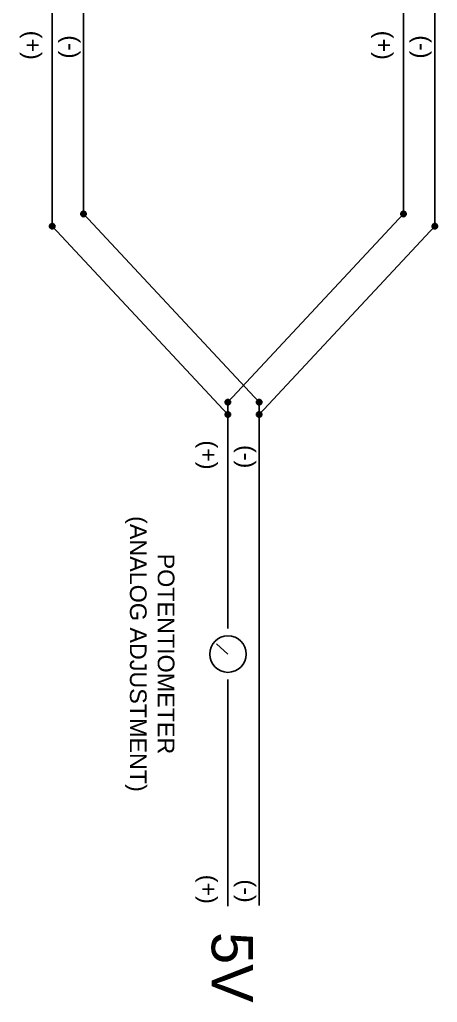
# Model space of a CAD drawing. Header units: inches. Extents: x 1044.9 to 1054.2, y 217.3 to 240.9.
# Drawn here: x 1046.91 to 1051.88, y 217.32 to 229.01 of the extents above; entities that cross this region are included whole.
import ezdxf

# ---------------------------------------------------------------- set-up
doc = ezdxf.new("R2010")
doc.units = ezdxf.units.IN
doc.header["$MEASUREMENT"] = 0
doc.layers.add('CALLOUTS', color=7, linetype='Continuous', true_color=0x000000)
doc.layers.add('Layer 1', color=7, linetype='Continuous', true_color=0x000000)
doc.styles.add('Default', font='arial.ttf')

msp = doc.modelspace()

# ---------------------------------------------------------------- hatches: boundary and pattern name
at = {"layer": 'Layer 1', "true_color": 0x000000, "extrusion": (0, 0, -1)}
for points in [[(-1047.668, 226.727), (-1047.668, 226.727), (-1047.669, 226.727), (-1047.669, 226.727), (-1047.669, 226.727), (-1047.67, 226.727), (-1047.67, 226.727), (-1047.67, 226.727), (-1047.671, 226.727), (-1047.671, 226.727), (-1047.672, 226.727), (-1047.672, 226.727), (-1047.673, 226.727), (-1047.674, 226.727), (-1047.674, 226.726), (-1047.675, 226.726), (-1047.676, 226.726), (-1047.676, 226.726), (-1047.677, 226.726), (-1047.678, 226.725), (-1047.678, 226.725), (-1047.679, 226.725), (-1047.679, 226.725), (-1047.68, 226.724), (-1047.681, 226.724), (-1047.681, 226.724), (-1047.682, 226.723), (-1047.683, 226.723), (-1047.683, 226.723), (-1047.684, 226.722), (-1047.684, 226.722), (-1047.685, 226.721), (-1047.686, 226.721), (-1047.686, 226.72), (-1047.687, 226.72), (-1047.687, 226.719), (-1047.688, 226.719), (-1047.688, 226.718), (-1047.689, 226.718), (-1047.689, 226.717), (-1047.69, 226.717), (-1047.69, 226.716), (-1047.691, 226.716), (-1047.691, 226.715), (-1047.692, 226.714), (-1047.692, 226.714), (-1047.693, 226.713), (-1047.693, 226.713), (-1047.693, 226.712), (-1047.694, 226.711), (-1047.694, 226.711), (-1047.694, 226.71), (-1047.695, 226.709), (-1047.695, 226.709), (-1047.695, 226.708), (-1047.696, 226.707), (-1047.696, 226.707), (-1047.696, 226.706), (-1047.696, 226.705), (-1047.696, 226.705), (-1047.697, 226.704), (-1047.697, 226.703), (-1047.697, 226.703), (-1047.697, 226.702), (-1047.697, 226.701), (-1047.697, 226.701), (-1047.697, 226.701), (-1047.697, 226.7), (-1047.697, 226.7), (-1047.697, 226.7), (-1047.697, 226.699), (-1047.697, 226.699), (-1047.697, 226.699), (-1047.697, 226.698), (-1047.697, 226.698), (-1047.697, 226.698), (-1047.697, 226.697), (-1047.697, 226.697), (-1047.697, 226.697), (-1047.697, 226.696), (-1047.697, 226.696), (-1047.697, 226.696), (-1047.697, 226.695), (-1047.697, 226.695), (-1047.697, 226.695), (-1047.697, 226.694), (-1047.697, 226.693), (-1047.697, 226.693), (-1047.697, 226.692), (-1047.696, 226.691), (-1047.696, 226.691), (-1047.696, 226.69), (-1047.696, 226.689), (-1047.696, 226.689), (-1047.695, 226.688), (-1047.695, 226.687), (-1047.695, 226.687), (-1047.694, 226.686), (-1047.694, 226.685), (-1047.694, 226.685), (-1047.693, 226.684), (-1047.693, 226.684), (-1047.693, 226.683), (-1047.692, 226.682), (-1047.692, 226.682), (-1047.691, 226.681), (-1047.691, 226.681), (-1047.69, 226.68), (-1047.69, 226.679), (-1047.689, 226.679), (-1047.689, 226.678), (-1047.688, 226.678), (-1047.688, 226.677), (-1047.687, 226.677), (-1047.687, 226.676), (-1047.686, 226.676), (-1047.686, 226.675), (-1047.685, 226.675), (-1047.684, 226.674), (-1047.684, 226.674), (-1047.683, 226.674), (-1047.683, 226.673), (-1047.682, 226.673), (-1047.681, 226.673), (-1047.681, 226.672), (-1047.68, 226.672), (-1047.679, 226.672), (-1047.679, 226.671), (-1047.678, 226.671), (-1047.678, 226.671), (-1047.677, 226.67), (-1047.676, 226.67), (-1047.676, 226.67), (-1047.675, 226.67), (-1047.674, 226.67), (-1047.674, 226.67), (-1047.673, 226.669), (-1047.672, 226.669), (-1047.672, 226.669), (-1047.671, 226.669), (-1047.671, 226.669), (-1047.67, 226.669), (-1047.67, 226.669), (-1047.67, 226.669), (-1047.669, 226.669), (-1047.669, 226.669), (-1047.669, 226.669), (-1047.668, 226.669), (-1047.668, 226.669), (-1047.668, 226.669), (-1047.667, 226.669), (-1047.667, 226.669), (-1047.667, 226.669), (-1047.666, 226.669), (-1047.666, 226.669), (-1047.666, 226.669), (-1047.665, 226.669), (-1047.665, 226.669), (-1047.665, 226.669), (-1047.664, 226.669), (-1047.663, 226.669), (-1047.663, 226.67), (-1047.662, 226.67), (-1047.661, 226.67), (-1047.661, 226.67), (-1047.66, 226.67), (-1047.659, 226.67), (-1047.659, 226.671), (-1047.658, 226.671), (-1047.657, 226.671), (-1047.657, 226.672), (-1047.656, 226.672), (-1047.656, 226.672), (-1047.655, 226.673), (-1047.654, 226.673), (-1047.654, 226.673), (-1047.653, 226.674), (-1047.652, 226.674), (-1047.652, 226.674), (-1047.651, 226.675), (-1047.651, 226.675), (-1047.65, 226.676), (-1047.65, 226.676), (-1047.649, 226.677), (-1047.648, 226.677), (-1047.648, 226.678), (-1047.647, 226.678), (-1047.647, 226.679), (-1047.646, 226.679), (-1047.646, 226.68), (-1047.645, 226.681), (-1047.645, 226.681), (-1047.645, 226.682), (-1047.644, 226.682), (-1047.644, 226.683), (-1047.643, 226.684), (-1047.643, 226.684), (-1047.643, 226.685), (-1047.642, 226.685), (-1047.642, 226.686), (-1047.642, 226.687), (-1047.641, 226.687), (-1047.641, 226.688), (-1047.641, 226.689), (-1047.641, 226.689), (-1047.64, 226.69), (-1047.64, 226.691), (-1047.64, 226.691), (-1047.64, 226.692), (-1047.64, 226.693), (-1047.64, 226.693), (-1047.639, 226.694), (-1047.639, 226.695), (-1047.639, 226.695), (-1047.639, 226.695), (-1047.639, 226.696), (-1047.639, 226.696), (-1047.639, 226.696), (-1047.639, 226.697), (-1047.639, 226.697), (-1047.639, 226.697), (-1047.639, 226.698), (-1047.639, 226.698), (-1047.639, 226.698), (-1047.639, 226.699), (-1047.639, 226.699), (-1047.639, 226.699), (-1047.639, 226.7), (-1047.639, 226.7), (-1047.639, 226.7), (-1047.639, 226.701), (-1047.639, 226.701), (-1047.639, 226.701), (-1047.639, 226.702), (-1047.64, 226.703), (-1047.64, 226.703), (-1047.64, 226.704), (-1047.64, 226.705), (-1047.64, 226.705), (-1047.64, 226.706), (-1047.641, 226.707), (-1047.641, 226.707), (-1047.641, 226.708), (-1047.641, 226.709), (-1047.642, 226.709), (-1047.642, 226.71), (-1047.642, 226.711), (-1047.643, 226.711), (-1047.643, 226.712), (-1047.643, 226.713), (-1047.644, 226.713), (-1047.644, 226.714), (-1047.645, 226.714), (-1047.645, 226.715), (-1047.645, 226.716), (-1047.646, 226.716), (-1047.646, 226.717), (-1047.647, 226.717), (-1047.647, 226.718), (-1047.648, 226.718), (-1047.648, 226.719), (-1047.649, 226.719), (-1047.65, 226.72), (-1047.65, 226.72), (-1047.651, 226.721), (-1047.651, 226.721), (-1047.652, 226.722), (-1047.652, 226.722), (-1047.653, 226.723), (-1047.654, 226.723), (-1047.654, 226.723), (-1047.655, 226.724), (-1047.656, 226.724), (-1047.656, 226.724), (-1047.657, 226.725), (-1047.657, 226.725), (-1047.658, 226.725), (-1047.659, 226.725), (-1047.659, 226.726), (-1047.66, 226.726), (-1047.661, 226.726), (-1047.661, 226.726), (-1047.662, 226.726), (-1047.663, 226.727), (-1047.663, 226.727), (-1047.664, 226.727), (-1047.665, 226.727), (-1047.665, 226.727), (-1047.665, 226.727), (-1047.666, 226.727), (-1047.666, 226.727), (-1047.666, 226.727), (-1047.667, 226.727), (-1047.667, 226.727), (-1047.667, 226.727), (-1047.668, 226.727)], [(-1051.477, 226.727), (-1051.477, 226.727), (-1051.478, 226.727), (-1051.478, 226.727), (-1051.478, 226.727), (-1051.479, 226.727), (-1051.479, 226.727), (-1051.479, 226.727), (-1051.48, 226.727), (-1051.48, 226.727), (-1051.48, 226.727), (-1051.481, 226.727), (-1051.482, 226.727), (-1051.482, 226.727), (-1051.483, 226.726), (-1051.484, 226.726), (-1051.484, 226.726), (-1051.485, 226.726), (-1051.486, 226.726), (-1051.486, 226.725), (-1051.487, 226.725), (-1051.488, 226.725), (-1051.488, 226.725), (-1051.489, 226.724), (-1051.49, 226.724), (-1051.49, 226.724), (-1051.491, 226.723), (-1051.492, 226.723), (-1051.492, 226.723), (-1051.493, 226.722), (-1051.493, 226.722), (-1051.494, 226.721), (-1051.495, 226.721), (-1051.495, 226.72), (-1051.496, 226.72), (-1051.496, 226.719), (-1051.497, 226.719), (-1051.497, 226.718), (-1051.498, 226.718), (-1051.498, 226.717), (-1051.499, 226.717), (-1051.499, 226.716), (-1051.5, 226.716), (-1051.5, 226.715), (-1051.501, 226.714), (-1051.501, 226.714), (-1051.501, 226.713), (-1051.502, 226.713), (-1051.502, 226.712), (-1051.503, 226.711), (-1051.503, 226.711), (-1051.503, 226.71), (-1051.504, 226.709), (-1051.504, 226.709), (-1051.504, 226.708), (-1051.504, 226.707), (-1051.505, 226.707), (-1051.505, 226.706), (-1051.505, 226.705), (-1051.505, 226.705), (-1051.505, 226.704), (-1051.506, 226.703), (-1051.506, 226.703), (-1051.506, 226.702), (-1051.506, 226.701), (-1051.506, 226.701), (-1051.506, 226.701), (-1051.506, 226.7), (-1051.506, 226.7), (-1051.506, 226.7), (-1051.506, 226.699), (-1051.506, 226.699), (-1051.506, 226.699), (-1051.506, 226.698), (-1051.506, 226.698), (-1051.506, 226.698), (-1051.506, 226.697), (-1051.506, 226.697), (-1051.506, 226.697), (-1051.506, 226.696), (-1051.506, 226.696), (-1051.506, 226.696), (-1051.506, 226.695), (-1051.506, 226.695), (-1051.506, 226.695), (-1051.506, 226.694), (-1051.506, 226.693), (-1051.506, 226.693), (-1051.505, 226.692), (-1051.505, 226.691), (-1051.505, 226.691), (-1051.505, 226.69), (-1051.505, 226.689), (-1051.504, 226.689), (-1051.504, 226.688), (-1051.504, 226.687), (-1051.504, 226.687), (-1051.503, 226.686), (-1051.503, 226.685), (-1051.503, 226.685), (-1051.502, 226.684), (-1051.502, 226.684), (-1051.501, 226.683), (-1051.501, 226.682), (-1051.501, 226.682), (-1051.5, 226.681), (-1051.5, 226.681), (-1051.499, 226.68), (-1051.499, 226.679), (-1051.498, 226.679), (-1051.498, 226.678), (-1051.497, 226.678), (-1051.497, 226.677), (-1051.496, 226.677), (-1051.496, 226.676), (-1051.495, 226.676), (-1051.495, 226.675), (-1051.494, 226.675), (-1051.493, 226.674), (-1051.493, 226.674), (-1051.492, 226.674), (-1051.492, 226.673), (-1051.491, 226.673), (-1051.49, 226.673), (-1051.49, 226.672), (-1051.489, 226.672), (-1051.488, 226.672), (-1051.488, 226.671), (-1051.487, 226.671), (-1051.486, 226.671), (-1051.486, 226.67), (-1051.485, 226.67), (-1051.484, 226.67), (-1051.484, 226.67), (-1051.483, 226.67), (-1051.482, 226.67), (-1051.482, 226.669), (-1051.481, 226.669), (-1051.48, 226.669), (-1051.48, 226.669), (-1051.48, 226.669), (-1051.479, 226.669), (-1051.479, 226.669), (-1051.479, 226.669), (-1051.478, 226.669), (-1051.478, 226.669), (-1051.478, 226.669), (-1051.477, 226.669), (-1051.477, 226.669), (-1051.477, 226.669), (-1051.476, 226.669), (-1051.476, 226.669), (-1051.476, 226.669), (-1051.475, 226.669), (-1051.475, 226.669), (-1051.475, 226.669), (-1051.474, 226.669), (-1051.474, 226.669), (-1051.474, 226.669), (-1051.473, 226.669), (-1051.472, 226.669), (-1051.472, 226.67), (-1051.471, 226.67), (-1051.47, 226.67), (-1051.47, 226.67), (-1051.469, 226.67), (-1051.468, 226.67), (-1051.468, 226.671), (-1051.467, 226.671), (-1051.466, 226.671), (-1051.466, 226.672), (-1051.465, 226.672), (-1051.464, 226.672), (-1051.464, 226.673), (-1051.463, 226.673), (-1051.463, 226.673), (-1051.462, 226.674), (-1051.461, 226.674), (-1051.461, 226.674), (-1051.46, 226.675), (-1051.46, 226.675), (-1051.459, 226.676), (-1051.458, 226.676), (-1051.458, 226.677), (-1051.457, 226.677), (-1051.457, 226.678), (-1051.456, 226.678), (-1051.456, 226.679), (-1051.455, 226.679), (-1051.455, 226.68), (-1051.454, 226.681), (-1051.454, 226.681), (-1051.453, 226.682), (-1051.453, 226.682), (-1051.453, 226.683), (-1051.452, 226.684), (-1051.452, 226.684), (-1051.451, 226.685), (-1051.451, 226.685), (-1051.451, 226.686), (-1051.45, 226.687), (-1051.45, 226.687), (-1051.45, 226.688), (-1051.45, 226.689), (-1051.449, 226.689), (-1051.449, 226.69), (-1051.449, 226.691), (-1051.449, 226.691), (-1051.449, 226.692), (-1051.449, 226.693), (-1051.448, 226.693), (-1051.448, 226.694), (-1051.448, 226.695), (-1051.448, 226.695), (-1051.448, 226.695), (-1051.448, 226.696), (-1051.448, 226.696), (-1051.448, 226.696), (-1051.448, 226.697), (-1051.448, 226.697), (-1051.448, 226.697), (-1051.448, 226.698), (-1051.448, 226.698), (-1051.448, 226.698), (-1051.448, 226.699), (-1051.448, 226.699), (-1051.448, 226.699), (-1051.448, 226.7), (-1051.448, 226.7), (-1051.448, 226.7), (-1051.448, 226.701), (-1051.448, 226.701), (-1051.448, 226.701), (-1051.448, 226.702), (-1051.448, 226.703), (-1051.449, 226.703), (-1051.449, 226.704), (-1051.449, 226.705), (-1051.449, 226.705), (-1051.449, 226.706), (-1051.449, 226.707), (-1051.45, 226.707), (-1051.45, 226.708), (-1051.45, 226.709), (-1051.45, 226.709), (-1051.451, 226.71), (-1051.451, 226.711), (-1051.451, 226.711), (-1051.452, 226.712), (-1051.452, 226.713), (-1051.453, 226.713), (-1051.453, 226.714), (-1051.453, 226.714), (-1051.454, 226.715), (-1051.454, 226.716), (-1051.455, 226.716), (-1051.455, 226.717), (-1051.456, 226.717), (-1051.456, 226.718), (-1051.457, 226.718), (-1051.457, 226.719), (-1051.458, 226.719), (-1051.458, 226.72), (-1051.459, 226.72), (-1051.46, 226.721), (-1051.46, 226.721), (-1051.461, 226.722), (-1051.461, 226.722), (-1051.462, 226.723), (-1051.463, 226.723), (-1051.463, 226.723), (-1051.464, 226.724), (-1051.464, 226.724), (-1051.465, 226.724), (-1051.466, 226.725), (-1051.466, 226.725), (-1051.467, 226.725), (-1051.468, 226.725), (-1051.468, 226.726), (-1051.469, 226.726), (-1051.47, 226.726), (-1051.47, 226.726), (-1051.471, 226.726), (-1051.472, 226.727), (-1051.472, 226.727), (-1051.473, 226.727), (-1051.474, 226.727), (-1051.474, 226.727), (-1051.474, 226.727), (-1051.475, 226.727), (-1051.475, 226.727), (-1051.475, 226.727), (-1051.476, 226.727), (-1051.476, 226.727), (-1051.476, 226.727), (-1051.477, 226.727)], [(-1047.296, 226.58), (-1047.296, 226.58), (-1047.297, 226.58), (-1047.297, 226.58), (-1047.297, 226.58), (-1047.298, 226.58), (-1047.298, 226.58), (-1047.298, 226.58), (-1047.299, 226.58), (-1047.299, 226.58), (-1047.299, 226.58), (-1047.3, 226.58), (-1047.301, 226.58), (-1047.301, 226.58), (-1047.302, 226.58), (-1047.303, 226.58), (-1047.303, 226.579), (-1047.304, 226.579), (-1047.305, 226.579), (-1047.305, 226.579), (-1047.306, 226.579), (-1047.307, 226.578), (-1047.307, 226.578), (-1047.308, 226.578), (-1047.309, 226.577), (-1047.309, 226.577), (-1047.31, 226.577), (-1047.31, 226.576), (-1047.311, 226.576), (-1047.312, 226.575), (-1047.312, 226.575), (-1047.313, 226.575), (-1047.313, 226.574), (-1047.314, 226.574), (-1047.315, 226.573), (-1047.315, 226.573), (-1047.316, 226.572), (-1047.316, 226.572), (-1047.317, 226.571), (-1047.317, 226.571), (-1047.318, 226.57), (-1047.318, 226.569), (-1047.319, 226.569), (-1047.319, 226.568), (-1047.32, 226.568), (-1047.32, 226.567), (-1047.32, 226.566), (-1047.321, 226.566), (-1047.321, 226.565), (-1047.322, 226.565), (-1047.322, 226.564), (-1047.322, 226.563), (-1047.323, 226.563), (-1047.323, 226.562), (-1047.323, 226.561), (-1047.323, 226.561), (-1047.324, 226.56), (-1047.324, 226.559), (-1047.324, 226.559), (-1047.324, 226.558), (-1047.324, 226.557), (-1047.324, 226.557), (-1047.325, 226.556), (-1047.325, 226.555), (-1047.325, 226.555), (-1047.325, 226.554), (-1047.325, 226.554), (-1047.325, 226.554), (-1047.325, 226.553), (-1047.325, 226.553), (-1047.325, 226.553), (-1047.325, 226.552), (-1047.325, 226.552), (-1047.325, 226.552), (-1047.325, 226.551), (-1047.325, 226.551), (-1047.325, 226.551), (-1047.325, 226.55), (-1047.325, 226.55), (-1047.325, 226.55), (-1047.325, 226.549), (-1047.325, 226.549), (-1047.325, 226.549), (-1047.325, 226.548), (-1047.325, 226.548), (-1047.325, 226.547), (-1047.325, 226.547), (-1047.324, 226.546), (-1047.324, 226.545), (-1047.324, 226.545), (-1047.324, 226.544), (-1047.324, 226.543), (-1047.324, 226.543), (-1047.323, 226.542), (-1047.323, 226.541), (-1047.323, 226.541), (-1047.323, 226.54), (-1047.322, 226.539), (-1047.322, 226.539), (-1047.322, 226.538), (-1047.321, 226.538), (-1047.321, 226.537), (-1047.32, 226.536), (-1047.32, 226.536), (-1047.32, 226.535), (-1047.319, 226.535), (-1047.319, 226.534), (-1047.318, 226.533), (-1047.318, 226.533), (-1047.317, 226.532), (-1047.317, 226.532), (-1047.316, 226.531), (-1047.316, 226.531), (-1047.315, 226.53), (-1047.315, 226.53), (-1047.314, 226.529), (-1047.313, 226.529), (-1047.313, 226.528), (-1047.312, 226.528), (-1047.312, 226.527), (-1047.311, 226.527), (-1047.31, 226.527), (-1047.31, 226.526), (-1047.309, 226.526), (-1047.309, 226.525), (-1047.308, 226.525), (-1047.307, 226.525), (-1047.307, 226.525), (-1047.306, 226.524), (-1047.305, 226.524), (-1047.305, 226.524), (-1047.304, 226.524), (-1047.303, 226.523), (-1047.303, 226.523), (-1047.302, 226.523), (-1047.301, 226.523), (-1047.301, 226.523), (-1047.3, 226.523), (-1047.299, 226.523), (-1047.299, 226.523), (-1047.299, 226.523), (-1047.298, 226.523), (-1047.298, 226.523), (-1047.298, 226.523), (-1047.297, 226.523), (-1047.297, 226.523), (-1047.297, 226.523), (-1047.296, 226.523), (-1047.296, 226.523), (-1047.296, 226.523), (-1047.295, 226.523), (-1047.295, 226.523), (-1047.295, 226.523), (-1047.294, 226.523), (-1047.294, 226.523), (-1047.294, 226.523), (-1047.293, 226.523), (-1047.293, 226.523), (-1047.293, 226.523), (-1047.292, 226.523), (-1047.291, 226.523), (-1047.291, 226.523), (-1047.29, 226.523), (-1047.289, 226.523), (-1047.289, 226.523), (-1047.288, 226.524), (-1047.287, 226.524), (-1047.287, 226.524), (-1047.286, 226.524), (-1047.285, 226.525), (-1047.285, 226.525), (-1047.284, 226.525), (-1047.283, 226.525), (-1047.283, 226.526), (-1047.282, 226.526), (-1047.282, 226.527), (-1047.281, 226.527), (-1047.28, 226.527), (-1047.28, 226.528), (-1047.279, 226.528), (-1047.279, 226.529), (-1047.278, 226.529), (-1047.277, 226.53), (-1047.277, 226.53), (-1047.276, 226.531), (-1047.276, 226.531), (-1047.275, 226.532), (-1047.275, 226.532), (-1047.274, 226.533), (-1047.274, 226.533), (-1047.273, 226.534), (-1047.273, 226.535), (-1047.272, 226.535), (-1047.272, 226.536), (-1047.272, 226.536), (-1047.271, 226.537), (-1047.271, 226.538), (-1047.27, 226.538), (-1047.27, 226.539), (-1047.27, 226.539), (-1047.269, 226.54), (-1047.269, 226.541), (-1047.269, 226.541), (-1047.269, 226.542), (-1047.268, 226.543), (-1047.268, 226.543), (-1047.268, 226.544), (-1047.268, 226.545), (-1047.268, 226.545), (-1047.267, 226.546), (-1047.267, 226.547), (-1047.267, 226.547), (-1047.267, 226.548), (-1047.267, 226.548), (-1047.267, 226.549), (-1047.267, 226.549), (-1047.267, 226.549), (-1047.267, 226.55), (-1047.267, 226.55), (-1047.267, 226.55), (-1047.267, 226.551), (-1047.267, 226.551), (-1047.267, 226.551), (-1047.267, 226.552), (-1047.267, 226.552), (-1047.267, 226.552), (-1047.267, 226.553), (-1047.267, 226.553), (-1047.267, 226.553), (-1047.267, 226.554), (-1047.267, 226.554), (-1047.267, 226.554), (-1047.267, 226.555), (-1047.267, 226.555), (-1047.267, 226.556), (-1047.267, 226.557), (-1047.268, 226.557), (-1047.268, 226.558), (-1047.268, 226.559), (-1047.268, 226.559), (-1047.268, 226.56), (-1047.269, 226.561), (-1047.269, 226.561), (-1047.269, 226.562), (-1047.269, 226.563), (-1047.27, 226.563), (-1047.27, 226.564), (-1047.27, 226.565), (-1047.271, 226.565), (-1047.271, 226.566), (-1047.272, 226.566), (-1047.272, 226.567), (-1047.272, 226.568), (-1047.273, 226.568), (-1047.273, 226.569), (-1047.274, 226.569), (-1047.274, 226.57), (-1047.275, 226.571), (-1047.275, 226.571), (-1047.276, 226.572), (-1047.276, 226.572), (-1047.277, 226.573), (-1047.277, 226.573), (-1047.278, 226.574), (-1047.279, 226.574), (-1047.279, 226.575), (-1047.28, 226.575), (-1047.28, 226.575), (-1047.281, 226.576), (-1047.282, 226.576), (-1047.282, 226.577), (-1047.283, 226.577), (-1047.283, 226.577), (-1047.284, 226.578), (-1047.285, 226.578), (-1047.285, 226.578), (-1047.286, 226.579), (-1047.287, 226.579), (-1047.287, 226.579), (-1047.288, 226.579), (-1047.289, 226.579), (-1047.289, 226.58), (-1047.29, 226.58), (-1047.291, 226.58), (-1047.291, 226.58), (-1047.292, 226.58), (-1047.293, 226.58), (-1047.293, 226.58), (-1047.293, 226.58), (-1047.294, 226.58), (-1047.294, 226.58), (-1047.294, 226.58), (-1047.295, 226.58), (-1047.295, 226.58), (-1047.295, 226.58), (-1047.296, 226.58)], [(-1051.849, 226.58), (-1051.85, 226.58), (-1051.85, 226.58), (-1051.85, 226.58), (-1051.851, 226.58), (-1051.851, 226.58), (-1051.851, 226.58), (-1051.852, 226.58), (-1051.852, 226.58), (-1051.852, 226.58), (-1051.853, 226.58), (-1051.853, 226.58), (-1051.854, 226.58), (-1051.855, 226.58), (-1051.855, 226.58), (-1051.856, 226.58), (-1051.857, 226.579), (-1051.857, 226.579), (-1051.858, 226.579), (-1051.859, 226.579), (-1051.859, 226.579), (-1051.86, 226.578), (-1051.861, 226.578), (-1051.861, 226.578), (-1051.862, 226.577), (-1051.862, 226.577), (-1051.863, 226.577), (-1051.864, 226.576), (-1051.864, 226.576), (-1051.865, 226.575), (-1051.866, 226.575), (-1051.866, 226.575), (-1051.867, 226.574), (-1051.867, 226.574), (-1051.868, 226.573), (-1051.868, 226.573), (-1051.869, 226.572), (-1051.869, 226.572), (-1051.87, 226.571), (-1051.87, 226.571), (-1051.871, 226.57), (-1051.871, 226.569), (-1051.872, 226.569), (-1051.872, 226.568), (-1051.873, 226.568), (-1051.873, 226.567), (-1051.874, 226.566), (-1051.874, 226.566), (-1051.874, 226.565), (-1051.875, 226.565), (-1051.875, 226.564), (-1051.875, 226.563), (-1051.876, 226.563), (-1051.876, 226.562), (-1051.876, 226.561), (-1051.877, 226.561), (-1051.877, 226.56), (-1051.877, 226.559), (-1051.877, 226.559), (-1051.877, 226.558), (-1051.878, 226.557), (-1051.878, 226.557), (-1051.878, 226.556), (-1051.878, 226.555), (-1051.878, 226.555), (-1051.878, 226.554), (-1051.878, 226.554), (-1051.878, 226.554), (-1051.878, 226.553), (-1051.878, 226.553), (-1051.878, 226.553), (-1051.878, 226.552), (-1051.878, 226.552), (-1051.878, 226.552), (-1051.878, 226.551), (-1051.878, 226.551), (-1051.878, 226.551), (-1051.878, 226.55), (-1051.878, 226.55), (-1051.878, 226.55), (-1051.878, 226.549), (-1051.878, 226.549), (-1051.878, 226.549), (-1051.878, 226.548), (-1051.878, 226.548), (-1051.878, 226.547), (-1051.878, 226.547), (-1051.878, 226.546), (-1051.878, 226.545), (-1051.877, 226.545), (-1051.877, 226.544), (-1051.877, 226.543), (-1051.877, 226.543), (-1051.877, 226.542), (-1051.876, 226.541), (-1051.876, 226.541), (-1051.876, 226.54), (-1051.875, 226.539), (-1051.875, 226.539), (-1051.875, 226.538), (-1051.874, 226.538), (-1051.874, 226.537), (-1051.874, 226.536), (-1051.873, 226.536), (-1051.873, 226.535), (-1051.872, 226.535), (-1051.872, 226.534), (-1051.871, 226.533), (-1051.871, 226.533), (-1051.87, 226.532), (-1051.87, 226.532), (-1051.869, 226.531), (-1051.869, 226.531), (-1051.868, 226.53), (-1051.868, 226.53), (-1051.867, 226.529), (-1051.867, 226.529), (-1051.866, 226.528), (-1051.866, 226.528), (-1051.865, 226.527), (-1051.864, 226.527), (-1051.864, 226.527), (-1051.863, 226.526), (-1051.862, 226.526), (-1051.862, 226.525), (-1051.861, 226.525), (-1051.861, 226.525), (-1051.86, 226.525), (-1051.859, 226.524), (-1051.859, 226.524), (-1051.858, 226.524), (-1051.857, 226.524), (-1051.857, 226.523), (-1051.856, 226.523), (-1051.855, 226.523), (-1051.855, 226.523), (-1051.854, 226.523), (-1051.853, 226.523), (-1051.853, 226.523), (-1051.852, 226.523), (-1051.852, 226.523), (-1051.852, 226.523), (-1051.851, 226.523), (-1051.851, 226.523), (-1051.851, 226.523), (-1051.85, 226.523), (-1051.85, 226.523), (-1051.85, 226.523), (-1051.849, 226.523), (-1051.849, 226.523), (-1051.849, 226.523), (-1051.848, 226.523), (-1051.848, 226.523), (-1051.848, 226.523), (-1051.847, 226.523), (-1051.847, 226.523), (-1051.847, 226.523), (-1051.846, 226.523), (-1051.846, 226.523), (-1051.845, 226.523), (-1051.845, 226.523), (-1051.844, 226.523), (-1051.843, 226.523), (-1051.843, 226.523), (-1051.842, 226.523), (-1051.841, 226.524), (-1051.841, 226.524), (-1051.84, 226.524), (-1051.839, 226.524), (-1051.839, 226.525), (-1051.838, 226.525), (-1051.837, 226.525), (-1051.837, 226.525), (-1051.836, 226.526), (-1051.835, 226.526), (-1051.835, 226.527), (-1051.834, 226.527), (-1051.834, 226.527), (-1051.833, 226.528), (-1051.832, 226.528), (-1051.832, 226.529), (-1051.831, 226.529), (-1051.831, 226.53), (-1051.83, 226.53), (-1051.83, 226.531), (-1051.829, 226.531), (-1051.828, 226.532), (-1051.828, 226.532), (-1051.827, 226.533), (-1051.827, 226.533), (-1051.827, 226.534), (-1051.826, 226.535), (-1051.826, 226.535), (-1051.825, 226.536), (-1051.825, 226.536), (-1051.824, 226.537), (-1051.824, 226.538), (-1051.824, 226.538), (-1051.823, 226.539), (-1051.823, 226.539), (-1051.823, 226.54), (-1051.822, 226.541), (-1051.822, 226.541), (-1051.822, 226.542), (-1051.822, 226.543), (-1051.821, 226.543), (-1051.821, 226.544), (-1051.821, 226.545), (-1051.821, 226.545), (-1051.821, 226.546), (-1051.821, 226.547), (-1051.821, 226.547), (-1051.82, 226.548), (-1051.82, 226.548), (-1051.82, 226.549), (-1051.82, 226.549), (-1051.82, 226.549), (-1051.82, 226.55), (-1051.82, 226.55), (-1051.82, 226.55), (-1051.82, 226.551), (-1051.82, 226.551), (-1051.82, 226.551), (-1051.82, 226.552), (-1051.82, 226.552), (-1051.82, 226.552), (-1051.82, 226.553), (-1051.82, 226.553), (-1051.82, 226.553), (-1051.82, 226.554), (-1051.82, 226.554), (-1051.82, 226.554), (-1051.82, 226.555), (-1051.821, 226.555), (-1051.821, 226.556), (-1051.821, 226.557), (-1051.821, 226.557), (-1051.821, 226.558), (-1051.821, 226.559), (-1051.821, 226.559), (-1051.822, 226.56), (-1051.822, 226.561), (-1051.822, 226.561), (-1051.822, 226.562), (-1051.823, 226.563), (-1051.823, 226.563), (-1051.823, 226.564), (-1051.824, 226.565), (-1051.824, 226.565), (-1051.824, 226.566), (-1051.825, 226.566), (-1051.825, 226.567), (-1051.826, 226.568), (-1051.826, 226.568), (-1051.827, 226.569), (-1051.827, 226.569), (-1051.827, 226.57), (-1051.828, 226.571), (-1051.828, 226.571), (-1051.829, 226.572), (-1051.83, 226.572), (-1051.83, 226.573), (-1051.831, 226.573), (-1051.831, 226.574), (-1051.832, 226.574), (-1051.832, 226.575), (-1051.833, 226.575), (-1051.834, 226.575), (-1051.834, 226.576), (-1051.835, 226.576), (-1051.835, 226.577), (-1051.836, 226.577), (-1051.837, 226.577), (-1051.837, 226.578), (-1051.838, 226.578), (-1051.839, 226.578), (-1051.839, 226.579), (-1051.84, 226.579), (-1051.841, 226.579), (-1051.841, 226.579), (-1051.842, 226.579), (-1051.843, 226.58), (-1051.843, 226.58), (-1051.844, 226.58), (-1051.845, 226.58), (-1051.845, 226.58), (-1051.846, 226.58), (-1051.846, 226.58), (-1051.847, 226.58), (-1051.847, 226.58), (-1051.847, 226.58), (-1051.848, 226.58), (-1051.848, 226.58), (-1051.848, 226.58), (-1051.849, 226.58), (-1051.849, 226.58)], [(-1049.387, 224.487), (-1049.387, 224.487), (-1049.387, 224.487), (-1049.388, 224.487), (-1049.388, 224.487), (-1049.388, 224.487), (-1049.389, 224.487), (-1049.389, 224.487), (-1049.389, 224.487), (-1049.39, 224.487), (-1049.39, 224.487), (-1049.391, 224.487), (-1049.391, 224.487), (-1049.392, 224.487), (-1049.393, 224.487), (-1049.393, 224.486), (-1049.394, 224.486), (-1049.395, 224.486), (-1049.395, 224.486), (-1049.396, 224.486), (-1049.397, 224.485), (-1049.397, 224.485), (-1049.398, 224.485), (-1049.398, 224.484), (-1049.399, 224.484), (-1049.4, 224.484), (-1049.4, 224.483), (-1049.401, 224.483), (-1049.402, 224.483), (-1049.402, 224.482), (-1049.403, 224.482), (-1049.403, 224.481), (-1049.404, 224.481), (-1049.405, 224.48), (-1049.405, 224.48), (-1049.406, 224.479), (-1049.406, 224.479), (-1049.407, 224.478), (-1049.407, 224.478), (-1049.408, 224.477), (-1049.408, 224.477), (-1049.409, 224.476), (-1049.409, 224.476), (-1049.41, 224.475), (-1049.41, 224.475), (-1049.411, 224.474), (-1049.411, 224.473), (-1049.411, 224.473), (-1049.412, 224.472), (-1049.412, 224.471), (-1049.412, 224.471), (-1049.413, 224.47), (-1049.413, 224.47), (-1049.413, 224.469), (-1049.414, 224.468), (-1049.414, 224.468), (-1049.414, 224.467), (-1049.414, 224.466), (-1049.415, 224.466), (-1049.415, 224.465), (-1049.415, 224.464), (-1049.415, 224.464), (-1049.415, 224.463), (-1049.415, 224.462), (-1049.415, 224.462), (-1049.415, 224.461), (-1049.415, 224.461), (-1049.415, 224.461), (-1049.415, 224.46), (-1049.415, 224.46), (-1049.415, 224.46), (-1049.415, 224.459), (-1049.415, 224.459), (-1049.415, 224.459), (-1049.415, 224.458), (-1049.415, 224.458), (-1049.415, 224.458), (-1049.415, 224.457), (-1049.415, 224.457), (-1049.415, 224.457), (-1049.415, 224.456), (-1049.415, 224.456), (-1049.415, 224.456), (-1049.415, 224.455), (-1049.415, 224.455), (-1049.415, 224.454), (-1049.415, 224.454), (-1049.415, 224.453), (-1049.415, 224.452), (-1049.415, 224.452), (-1049.415, 224.451), (-1049.414, 224.45), (-1049.414, 224.45), (-1049.414, 224.449), (-1049.414, 224.448), (-1049.413, 224.448), (-1049.413, 224.447), (-1049.413, 224.446), (-1049.412, 224.446), (-1049.412, 224.445), (-1049.412, 224.444), (-1049.411, 224.444), (-1049.411, 224.443), (-1049.411, 224.443), (-1049.41, 224.442), (-1049.41, 224.441), (-1049.409, 224.441), (-1049.409, 224.44), (-1049.408, 224.44), (-1049.408, 224.439), (-1049.407, 224.439), (-1049.407, 224.438), (-1049.406, 224.437), (-1049.406, 224.437), (-1049.405, 224.436), (-1049.405, 224.436), (-1049.404, 224.436), (-1049.403, 224.435), (-1049.403, 224.435), (-1049.402, 224.434), (-1049.402, 224.434), (-1049.401, 224.433), (-1049.4, 224.433), (-1049.4, 224.433), (-1049.399, 224.432), (-1049.398, 224.432), (-1049.398, 224.432), (-1049.397, 224.431), (-1049.397, 224.431), (-1049.396, 224.431), (-1049.395, 224.431), (-1049.395, 224.43), (-1049.394, 224.43), (-1049.393, 224.43), (-1049.393, 224.43), (-1049.392, 224.43), (-1049.391, 224.43), (-1049.391, 224.43), (-1049.39, 224.429), (-1049.39, 224.429), (-1049.389, 224.429), (-1049.389, 224.429), (-1049.389, 224.429), (-1049.388, 224.429), (-1049.388, 224.429), (-1049.388, 224.429), (-1049.387, 224.429), (-1049.387, 224.429), (-1049.387, 224.429), (-1049.386, 224.429), (-1049.386, 224.429), (-1049.386, 224.429), (-1049.385, 224.429), (-1049.385, 224.429), (-1049.385, 224.429), (-1049.384, 224.429), (-1049.384, 224.429), (-1049.384, 224.429), (-1049.383, 224.429), (-1049.382, 224.43), (-1049.382, 224.43), (-1049.381, 224.43), (-1049.38, 224.43), (-1049.38, 224.43), (-1049.379, 224.43), (-1049.378, 224.43), (-1049.378, 224.431), (-1049.377, 224.431), (-1049.377, 224.431), (-1049.376, 224.431), (-1049.375, 224.432), (-1049.375, 224.432), (-1049.374, 224.432), (-1049.373, 224.433), (-1049.373, 224.433), (-1049.372, 224.433), (-1049.371, 224.434), (-1049.371, 224.434), (-1049.37, 224.435), (-1049.37, 224.435), (-1049.369, 224.436), (-1049.368, 224.436), (-1049.368, 224.436), (-1049.367, 224.437), (-1049.367, 224.437), (-1049.366, 224.438), (-1049.366, 224.439), (-1049.365, 224.439), (-1049.365, 224.44), (-1049.364, 224.44), (-1049.364, 224.441), (-1049.363, 224.441), (-1049.363, 224.442), (-1049.362, 224.443), (-1049.362, 224.443), (-1049.362, 224.444), (-1049.361, 224.444), (-1049.361, 224.445), (-1049.361, 224.446), (-1049.36, 224.446), (-1049.36, 224.447), (-1049.36, 224.448), (-1049.359, 224.448), (-1049.359, 224.449), (-1049.359, 224.45), (-1049.359, 224.45), (-1049.358, 224.451), (-1049.358, 224.452), (-1049.358, 224.452), (-1049.358, 224.453), (-1049.358, 224.454), (-1049.358, 224.454), (-1049.358, 224.455), (-1049.358, 224.455), (-1049.358, 224.456), (-1049.358, 224.456), (-1049.358, 224.456), (-1049.358, 224.457), (-1049.358, 224.457), (-1049.358, 224.457), (-1049.358, 224.458), (-1049.358, 224.458), (-1049.358, 224.458), (-1049.358, 224.459), (-1049.358, 224.459), (-1049.358, 224.459), (-1049.358, 224.46), (-1049.358, 224.46), (-1049.358, 224.46), (-1049.358, 224.461), (-1049.358, 224.461), (-1049.358, 224.461), (-1049.358, 224.462), (-1049.358, 224.462), (-1049.358, 224.463), (-1049.358, 224.464), (-1049.358, 224.464), (-1049.358, 224.465), (-1049.358, 224.466), (-1049.359, 224.466), (-1049.359, 224.467), (-1049.359, 224.468), (-1049.359, 224.468), (-1049.36, 224.469), (-1049.36, 224.47), (-1049.36, 224.47), (-1049.361, 224.471), (-1049.361, 224.471), (-1049.361, 224.472), (-1049.362, 224.473), (-1049.362, 224.473), (-1049.362, 224.474), (-1049.363, 224.475), (-1049.363, 224.475), (-1049.364, 224.476), (-1049.364, 224.476), (-1049.365, 224.477), (-1049.365, 224.477), (-1049.366, 224.478), (-1049.366, 224.478), (-1049.367, 224.479), (-1049.367, 224.479), (-1049.368, 224.48), (-1049.368, 224.48), (-1049.369, 224.481), (-1049.37, 224.481), (-1049.37, 224.482), (-1049.371, 224.482), (-1049.371, 224.483), (-1049.372, 224.483), (-1049.373, 224.483), (-1049.373, 224.484), (-1049.374, 224.484), (-1049.375, 224.484), (-1049.375, 224.485), (-1049.376, 224.485), (-1049.377, 224.485), (-1049.377, 224.486), (-1049.378, 224.486), (-1049.378, 224.486), (-1049.379, 224.486), (-1049.38, 224.486), (-1049.38, 224.487), (-1049.381, 224.487), (-1049.382, 224.487), (-1049.382, 224.487), (-1049.383, 224.487), (-1049.384, 224.487), (-1049.384, 224.487), (-1049.384, 224.487), (-1049.385, 224.487), (-1049.385, 224.487), (-1049.385, 224.487), (-1049.386, 224.487), (-1049.386, 224.487), (-1049.386, 224.487)], [(-1049.759, 224.487), (-1049.759, 224.487), (-1049.759, 224.487), (-1049.76, 224.487), (-1049.76, 224.487), (-1049.76, 224.487), (-1049.761, 224.487), (-1049.761, 224.487), (-1049.761, 224.487), (-1049.762, 224.487), (-1049.762, 224.487), (-1049.763, 224.487), (-1049.763, 224.487), (-1049.764, 224.487), (-1049.765, 224.487), (-1049.765, 224.486), (-1049.766, 224.486), (-1049.767, 224.486), (-1049.767, 224.486), (-1049.768, 224.486), (-1049.769, 224.485), (-1049.769, 224.485), (-1049.77, 224.485), (-1049.771, 224.484), (-1049.771, 224.484), (-1049.772, 224.484), (-1049.773, 224.483), (-1049.773, 224.483), (-1049.774, 224.483), (-1049.774, 224.482), (-1049.775, 224.482), (-1049.776, 224.481), (-1049.776, 224.481), (-1049.777, 224.48), (-1049.777, 224.48), (-1049.778, 224.479), (-1049.778, 224.479), (-1049.779, 224.478), (-1049.779, 224.478), (-1049.78, 224.477), (-1049.78, 224.477), (-1049.781, 224.476), (-1049.781, 224.476), (-1049.782, 224.475), (-1049.782, 224.475), (-1049.783, 224.474), (-1049.783, 224.473), (-1049.784, 224.473), (-1049.784, 224.472), (-1049.784, 224.471), (-1049.785, 224.471), (-1049.785, 224.47), (-1049.785, 224.47), (-1049.786, 224.469), (-1049.786, 224.468), (-1049.786, 224.468), (-1049.786, 224.467), (-1049.787, 224.466), (-1049.787, 224.466), (-1049.787, 224.465), (-1049.787, 224.464), (-1049.787, 224.464), (-1049.787, 224.463), (-1049.787, 224.462), (-1049.787, 224.462), (-1049.788, 224.461), (-1049.788, 224.461), (-1049.788, 224.461), (-1049.788, 224.46), (-1049.788, 224.46), (-1049.788, 224.46), (-1049.788, 224.459), (-1049.788, 224.459), (-1049.787, 224.459), (-1049.787, 224.458), (-1049.787, 224.458), (-1049.788, 224.458), (-1049.788, 224.457), (-1049.788, 224.457), (-1049.788, 224.457), (-1049.788, 224.456), (-1049.788, 224.456), (-1049.788, 224.456), (-1049.788, 224.455), (-1049.787, 224.455), (-1049.787, 224.454), (-1049.787, 224.454), (-1049.787, 224.453), (-1049.787, 224.452), (-1049.787, 224.452), (-1049.787, 224.451), (-1049.787, 224.45), (-1049.786, 224.45), (-1049.786, 224.449), (-1049.786, 224.448), (-1049.786, 224.448), (-1049.785, 224.447), (-1049.785, 224.446), (-1049.785, 224.446), (-1049.784, 224.445), (-1049.784, 224.444), (-1049.784, 224.444), (-1049.783, 224.443), (-1049.783, 224.443), (-1049.782, 224.442), (-1049.782, 224.441), (-1049.781, 224.441), (-1049.781, 224.44), (-1049.78, 224.44), (-1049.78, 224.439), (-1049.779, 224.439), (-1049.779, 224.438), (-1049.778, 224.437), (-1049.778, 224.437), (-1049.777, 224.436), (-1049.777, 224.436), (-1049.776, 224.436), (-1049.776, 224.435), (-1049.775, 224.435), (-1049.774, 224.434), (-1049.774, 224.434), (-1049.773, 224.433), (-1049.773, 224.433), (-1049.772, 224.433), (-1049.771, 224.432), (-1049.771, 224.432), (-1049.77, 224.432), (-1049.769, 224.431), (-1049.769, 224.431), (-1049.768, 224.431), (-1049.767, 224.431), (-1049.767, 224.43), (-1049.766, 224.43), (-1049.765, 224.43), (-1049.765, 224.43), (-1049.764, 224.43), (-1049.763, 224.43), (-1049.763, 224.43), (-1049.762, 224.429), (-1049.762, 224.429), (-1049.761, 224.429), (-1049.761, 224.429), (-1049.761, 224.429), (-1049.76, 224.429), (-1049.76, 224.429), (-1049.76, 224.429), (-1049.759, 224.429), (-1049.759, 224.429), (-1049.759, 224.429), (-1049.758, 224.429), (-1049.758, 224.429), (-1049.758, 224.429), (-1049.757, 224.429), (-1049.757, 224.429), (-1049.757, 224.429), (-1049.756, 224.429), (-1049.756, 224.429), (-1049.756, 224.429), (-1049.755, 224.429), (-1049.755, 224.43), (-1049.754, 224.43), (-1049.753, 224.43), (-1049.753, 224.43), (-1049.752, 224.43), (-1049.751, 224.43), (-1049.751, 224.43), (-1049.75, 224.431), (-1049.749, 224.431), (-1049.749, 224.431), (-1049.748, 224.431), (-1049.747, 224.432), (-1049.747, 224.432), (-1049.746, 224.432), (-1049.745, 224.433), (-1049.745, 224.433), (-1049.744, 224.433), (-1049.744, 224.434), (-1049.743, 224.434), (-1049.742, 224.435), (-1049.742, 224.435), (-1049.741, 224.436), (-1049.741, 224.436), (-1049.74, 224.436), (-1049.74, 224.437), (-1049.739, 224.437), (-1049.738, 224.438), (-1049.738, 224.439), (-1049.737, 224.439), (-1049.737, 224.44), (-1049.736, 224.44), (-1049.736, 224.441), (-1049.736, 224.441), (-1049.735, 224.442), (-1049.735, 224.443), (-1049.734, 224.443), (-1049.734, 224.444), (-1049.733, 224.444), (-1049.733, 224.445), (-1049.733, 224.446), (-1049.732, 224.446), (-1049.732, 224.447), (-1049.732, 224.448), (-1049.732, 224.448), (-1049.731, 224.449), (-1049.731, 224.45), (-1049.731, 224.45), (-1049.731, 224.451), (-1049.73, 224.452), (-1049.73, 224.452), (-1049.73, 224.453), (-1049.73, 224.454), (-1049.73, 224.454), (-1049.73, 224.455), (-1049.73, 224.455), (-1049.73, 224.456), (-1049.73, 224.456), (-1049.73, 224.456), (-1049.73, 224.457), (-1049.73, 224.457), (-1049.73, 224.457), (-1049.73, 224.458), (-1049.73, 224.458), (-1049.73, 224.458), (-1049.73, 224.459), (-1049.73, 224.459), (-1049.73, 224.459), (-1049.73, 224.46), (-1049.73, 224.46), (-1049.73, 224.46), (-1049.73, 224.461), (-1049.73, 224.461), (-1049.73, 224.461), (-1049.73, 224.462), (-1049.73, 224.462), (-1049.73, 224.463), (-1049.73, 224.464), (-1049.73, 224.464), (-1049.73, 224.465), (-1049.731, 224.466), (-1049.731, 224.466), (-1049.731, 224.467), (-1049.731, 224.468), (-1049.732, 224.468), (-1049.732, 224.469), (-1049.732, 224.47), (-1049.732, 224.47), (-1049.733, 224.471), (-1049.733, 224.471), (-1049.733, 224.472), (-1049.734, 224.473), (-1049.734, 224.473), (-1049.735, 224.474), (-1049.735, 224.475), (-1049.736, 224.475), (-1049.736, 224.476), (-1049.736, 224.476), (-1049.737, 224.477), (-1049.737, 224.477), (-1049.738, 224.478), (-1049.738, 224.478), (-1049.739, 224.479), (-1049.74, 224.479), (-1049.74, 224.48), (-1049.741, 224.48), (-1049.741, 224.481), (-1049.742, 224.481), (-1049.742, 224.482), (-1049.743, 224.482), (-1049.744, 224.483), (-1049.744, 224.483), (-1049.745, 224.483), (-1049.745, 224.484), (-1049.746, 224.484), (-1049.747, 224.484), (-1049.747, 224.485), (-1049.748, 224.485), (-1049.749, 224.485), (-1049.749, 224.486), (-1049.75, 224.486), (-1049.751, 224.486), (-1049.751, 224.486), (-1049.752, 224.486), (-1049.753, 224.487), (-1049.753, 224.487), (-1049.754, 224.487), (-1049.755, 224.487), (-1049.755, 224.487), (-1049.756, 224.487), (-1049.756, 224.487), (-1049.756, 224.487), (-1049.757, 224.487), (-1049.757, 224.487), (-1049.757, 224.487), (-1049.758, 224.487), (-1049.758, 224.487), (-1049.758, 224.487)], [(-1049.387, 224.34), (-1049.387, 224.34), (-1049.387, 224.34), (-1049.388, 224.34), (-1049.388, 224.34), (-1049.388, 224.34), (-1049.389, 224.34), (-1049.389, 224.34), (-1049.389, 224.34), (-1049.39, 224.34), (-1049.39, 224.34), (-1049.391, 224.34), (-1049.391, 224.34), (-1049.392, 224.34), (-1049.393, 224.34), (-1049.393, 224.34), (-1049.394, 224.34), (-1049.395, 224.339), (-1049.395, 224.339), (-1049.396, 224.339), (-1049.397, 224.339), (-1049.397, 224.338), (-1049.398, 224.338), (-1049.398, 224.338), (-1049.399, 224.337), (-1049.4, 224.337), (-1049.4, 224.337), (-1049.401, 224.336), (-1049.402, 224.336), (-1049.402, 224.336), (-1049.403, 224.335), (-1049.403, 224.335), (-1049.404, 224.334), (-1049.405, 224.334), (-1049.405, 224.333), (-1049.406, 224.333), (-1049.406, 224.332), (-1049.407, 224.332), (-1049.407, 224.331), (-1049.408, 224.331), (-1049.408, 224.33), (-1049.409, 224.33), (-1049.409, 224.329), (-1049.41, 224.328), (-1049.41, 224.328), (-1049.411, 224.327), (-1049.411, 224.327), (-1049.411, 224.326), (-1049.412, 224.325), (-1049.412, 224.325), (-1049.412, 224.324), (-1049.413, 224.323), (-1049.413, 224.323), (-1049.413, 224.322), (-1049.414, 224.322), (-1049.414, 224.321), (-1049.414, 224.32), (-1049.414, 224.32), (-1049.415, 224.319), (-1049.415, 224.318), (-1049.415, 224.318), (-1049.415, 224.317), (-1049.415, 224.316), (-1049.415, 224.316), (-1049.415, 224.315), (-1049.415, 224.315), (-1049.415, 224.314), (-1049.415, 224.314), (-1049.415, 224.314), (-1049.415, 224.313), (-1049.415, 224.313), (-1049.415, 224.313), (-1049.415, 224.312), (-1049.415, 224.312), (-1049.415, 224.312), (-1049.415, 224.311), (-1049.415, 224.311), (-1049.415, 224.311), (-1049.415, 224.31), (-1049.415, 224.31), (-1049.415, 224.31), (-1049.415, 224.309), (-1049.415, 224.309), (-1049.415, 224.309), (-1049.415, 224.308), (-1049.415, 224.308), (-1049.415, 224.307), (-1049.415, 224.306), (-1049.415, 224.306), (-1049.415, 224.305), (-1049.415, 224.304), (-1049.414, 224.304), (-1049.414, 224.303), (-1049.414, 224.302), (-1049.414, 224.302), (-1049.413, 224.301), (-1049.413, 224.3), (-1049.413, 224.3), (-1049.412, 224.299), (-1049.412, 224.298), (-1049.412, 224.298), (-1049.411, 224.297), (-1049.411, 224.296), (-1049.411, 224.296), (-1049.41, 224.295), (-1049.41, 224.295), (-1049.409, 224.294), (-1049.409, 224.293), (-1049.408, 224.293), (-1049.408, 224.292), (-1049.407, 224.292), (-1049.407, 224.291), (-1049.406, 224.291), (-1049.406, 224.29), (-1049.405, 224.29), (-1049.405, 224.289), (-1049.404, 224.289), (-1049.403, 224.288), (-1049.403, 224.288), (-1049.402, 224.288), (-1049.402, 224.287), (-1049.401, 224.287), (-1049.4, 224.286), (-1049.4, 224.286), (-1049.399, 224.286), (-1049.398, 224.285), (-1049.398, 224.285), (-1049.397, 224.285), (-1049.397, 224.284), (-1049.396, 224.284), (-1049.395, 224.284), (-1049.395, 224.284), (-1049.394, 224.283), (-1049.393, 224.283), (-1049.393, 224.283), (-1049.392, 224.283), (-1049.391, 224.283), (-1049.391, 224.283), (-1049.39, 224.283), (-1049.39, 224.283), (-1049.389, 224.283), (-1049.389, 224.283), (-1049.389, 224.283), (-1049.388, 224.283), (-1049.388, 224.283), (-1049.388, 224.283), (-1049.387, 224.283), (-1049.387, 224.283), (-1049.387, 224.283), (-1049.386, 224.283), (-1049.386, 224.283), (-1049.386, 224.283), (-1049.385, 224.283), (-1049.385, 224.283), (-1049.385, 224.283), (-1049.384, 224.283), (-1049.384, 224.283), (-1049.384, 224.283), (-1049.383, 224.283), (-1049.382, 224.283), (-1049.382, 224.283), (-1049.381, 224.283), (-1049.38, 224.283), (-1049.38, 224.283), (-1049.379, 224.283), (-1049.378, 224.284), (-1049.378, 224.284), (-1049.377, 224.284), (-1049.377, 224.284), (-1049.376, 224.285), (-1049.375, 224.285), (-1049.375, 224.285), (-1049.374, 224.286), (-1049.373, 224.286), (-1049.373, 224.286), (-1049.372, 224.287), (-1049.371, 224.287), (-1049.371, 224.288), (-1049.37, 224.288), (-1049.37, 224.288), (-1049.369, 224.289), (-1049.368, 224.289), (-1049.368, 224.29), (-1049.367, 224.29), (-1049.367, 224.291), (-1049.366, 224.291), (-1049.366, 224.292), (-1049.365, 224.292), (-1049.365, 224.293), (-1049.364, 224.293), (-1049.364, 224.294), (-1049.363, 224.295), (-1049.363, 224.295), (-1049.362, 224.296), (-1049.362, 224.296), (-1049.362, 224.297), (-1049.361, 224.298), (-1049.361, 224.298), (-1049.361, 224.299), (-1049.36, 224.3), (-1049.36, 224.3), (-1049.36, 224.301), (-1049.359, 224.302), (-1049.359, 224.302), (-1049.359, 224.303), (-1049.359, 224.304), (-1049.358, 224.304), (-1049.358, 224.305), (-1049.358, 224.306), (-1049.358, 224.306), (-1049.358, 224.307), (-1049.358, 224.308), (-1049.358, 224.308), (-1049.358, 224.309), (-1049.358, 224.309), (-1049.358, 224.309), (-1049.358, 224.31), (-1049.358, 224.31), (-1049.358, 224.31), (-1049.358, 224.311), (-1049.358, 224.311), (-1049.358, 224.311), (-1049.358, 224.312), (-1049.358, 224.312), (-1049.358, 224.312), (-1049.358, 224.313), (-1049.358, 224.313), (-1049.358, 224.313), (-1049.358, 224.314), (-1049.358, 224.314), (-1049.358, 224.314), (-1049.358, 224.315), (-1049.358, 224.315), (-1049.358, 224.316), (-1049.358, 224.316), (-1049.358, 224.317), (-1049.358, 224.318), (-1049.358, 224.318), (-1049.358, 224.319), (-1049.359, 224.32), (-1049.359, 224.32), (-1049.359, 224.321), (-1049.359, 224.322), (-1049.36, 224.322), (-1049.36, 224.323), (-1049.36, 224.323), (-1049.361, 224.324), (-1049.361, 224.325), (-1049.361, 224.325), (-1049.362, 224.326), (-1049.362, 224.327), (-1049.362, 224.327), (-1049.363, 224.328), (-1049.363, 224.328), (-1049.364, 224.329), (-1049.364, 224.33), (-1049.365, 224.33), (-1049.365, 224.331), (-1049.366, 224.331), (-1049.366, 224.332), (-1049.367, 224.332), (-1049.367, 224.333), (-1049.368, 224.333), (-1049.368, 224.334), (-1049.369, 224.334), (-1049.37, 224.335), (-1049.37, 224.335), (-1049.371, 224.336), (-1049.371, 224.336), (-1049.372, 224.336), (-1049.373, 224.337), (-1049.373, 224.337), (-1049.374, 224.337), (-1049.375, 224.338), (-1049.375, 224.338), (-1049.376, 224.338), (-1049.377, 224.339), (-1049.377, 224.339), (-1049.378, 224.339), (-1049.378, 224.339), (-1049.379, 224.34), (-1049.38, 224.34), (-1049.38, 224.34), (-1049.381, 224.34), (-1049.382, 224.34), (-1049.382, 224.34), (-1049.383, 224.34), (-1049.384, 224.34), (-1049.384, 224.34), (-1049.384, 224.34), (-1049.385, 224.34), (-1049.385, 224.34), (-1049.385, 224.34), (-1049.386, 224.34), (-1049.386, 224.34), (-1049.386, 224.34)], [(-1049.759, 224.34), (-1049.759, 224.34), (-1049.759, 224.34), (-1049.76, 224.34), (-1049.76, 224.34), (-1049.76, 224.34), (-1049.761, 224.34), (-1049.761, 224.34), (-1049.761, 224.34), (-1049.762, 224.34), (-1049.762, 224.34), (-1049.763, 224.34), (-1049.763, 224.34), (-1049.764, 224.34), (-1049.765, 224.34), (-1049.765, 224.34), (-1049.766, 224.34), (-1049.767, 224.339), (-1049.767, 224.339), (-1049.768, 224.339), (-1049.769, 224.339), (-1049.769, 224.338), (-1049.77, 224.338), (-1049.771, 224.338), (-1049.771, 224.337), (-1049.772, 224.337), (-1049.773, 224.337), (-1049.773, 224.336), (-1049.774, 224.336), (-1049.774, 224.336), (-1049.775, 224.335), (-1049.776, 224.335), (-1049.776, 224.334), (-1049.777, 224.334), (-1049.777, 224.333), (-1049.778, 224.333), (-1049.778, 224.332), (-1049.779, 224.332), (-1049.779, 224.331), (-1049.78, 224.331), (-1049.78, 224.33), (-1049.781, 224.33), (-1049.781, 224.329), (-1049.782, 224.328), (-1049.782, 224.328), (-1049.783, 224.327), (-1049.783, 224.327), (-1049.784, 224.326), (-1049.784, 224.325), (-1049.784, 224.325), (-1049.785, 224.324), (-1049.785, 224.323), (-1049.785, 224.323), (-1049.786, 224.322), (-1049.786, 224.322), (-1049.786, 224.321), (-1049.786, 224.32), (-1049.787, 224.32), (-1049.787, 224.319), (-1049.787, 224.318), (-1049.787, 224.318), (-1049.787, 224.317), (-1049.787, 224.316), (-1049.787, 224.316), (-1049.787, 224.315), (-1049.788, 224.315), (-1049.788, 224.314), (-1049.788, 224.314), (-1049.788, 224.314), (-1049.788, 224.313), (-1049.788, 224.313), (-1049.788, 224.313), (-1049.788, 224.312), (-1049.787, 224.312), (-1049.787, 224.312), (-1049.787, 224.311), (-1049.788, 224.311), (-1049.788, 224.311), (-1049.788, 224.31), (-1049.788, 224.31), (-1049.788, 224.31), (-1049.788, 224.309), (-1049.788, 224.309), (-1049.788, 224.309), (-1049.787, 224.308), (-1049.787, 224.308), (-1049.787, 224.307), (-1049.787, 224.306), (-1049.787, 224.306), (-1049.787, 224.305), (-1049.787, 224.304), (-1049.787, 224.304), (-1049.786, 224.303), (-1049.786, 224.302), (-1049.786, 224.302), (-1049.786, 224.301), (-1049.785, 224.3), (-1049.785, 224.3), (-1049.785, 224.299), (-1049.784, 224.298), (-1049.784, 224.298), (-1049.784, 224.297), (-1049.783, 224.296), (-1049.783, 224.296), (-1049.782, 224.295), (-1049.782, 224.295), (-1049.781, 224.294), (-1049.781, 224.293), (-1049.78, 224.293), (-1049.78, 224.292), (-1049.779, 224.292), (-1049.779, 224.291), (-1049.778, 224.291), (-1049.778, 224.29), (-1049.777, 224.29), (-1049.777, 224.289), (-1049.776, 224.289), (-1049.776, 224.288), (-1049.775, 224.288), (-1049.774, 224.288), (-1049.774, 224.287), (-1049.773, 224.287), (-1049.773, 224.286), (-1049.772, 224.286), (-1049.771, 224.286), (-1049.771, 224.285), (-1049.77, 224.285), (-1049.769, 224.285), (-1049.769, 224.284), (-1049.768, 224.284), (-1049.767, 224.284), (-1049.767, 224.284), (-1049.766, 224.283), (-1049.765, 224.283), (-1049.765, 224.283), (-1049.764, 224.283), (-1049.763, 224.283), (-1049.763, 224.283), (-1049.762, 224.283), (-1049.762, 224.283), (-1049.761, 224.283), (-1049.761, 224.283), (-1049.761, 224.283), (-1049.76, 224.283), (-1049.76, 224.283), (-1049.76, 224.283), (-1049.759, 224.283), (-1049.759, 224.283), (-1049.759, 224.283), (-1049.758, 224.283), (-1049.758, 224.283), (-1049.758, 224.283), (-1049.757, 224.283), (-1049.757, 224.283), (-1049.757, 224.283), (-1049.756, 224.283), (-1049.756, 224.283), (-1049.756, 224.283), (-1049.755, 224.283), (-1049.755, 224.283), (-1049.754, 224.283), (-1049.753, 224.283), (-1049.753, 224.283), (-1049.752, 224.283), (-1049.751, 224.283), (-1049.751, 224.284), (-1049.75, 224.284), (-1049.749, 224.284), (-1049.749, 224.284), (-1049.748, 224.285), (-1049.747, 224.285), (-1049.747, 224.285), (-1049.746, 224.286), (-1049.745, 224.286), (-1049.745, 224.286), (-1049.744, 224.287), (-1049.744, 224.287), (-1049.743, 224.288), (-1049.742, 224.288), (-1049.742, 224.288), (-1049.741, 224.289), (-1049.741, 224.289), (-1049.74, 224.29), (-1049.74, 224.29), (-1049.739, 224.291), (-1049.738, 224.291), (-1049.738, 224.292), (-1049.737, 224.292), (-1049.737, 224.293), (-1049.736, 224.293), (-1049.736, 224.294), (-1049.736, 224.295), (-1049.735, 224.295), (-1049.735, 224.296), (-1049.734, 224.296), (-1049.734, 224.297), (-1049.733, 224.298), (-1049.733, 224.298), (-1049.733, 224.299), (-1049.732, 224.3), (-1049.732, 224.3), (-1049.732, 224.301), (-1049.732, 224.302), (-1049.731, 224.302), (-1049.731, 224.303), (-1049.731, 224.304), (-1049.731, 224.304), (-1049.73, 224.305), (-1049.73, 224.306), (-1049.73, 224.306), (-1049.73, 224.307), (-1049.73, 224.308), (-1049.73, 224.308), (-1049.73, 224.309), (-1049.73, 224.309), (-1049.73, 224.309), (-1049.73, 224.31), (-1049.73, 224.31), (-1049.73, 224.31), (-1049.73, 224.311), (-1049.73, 224.311), (-1049.73, 224.311), (-1049.73, 224.312), (-1049.73, 224.312), (-1049.73, 224.312), (-1049.73, 224.313), (-1049.73, 224.313), (-1049.73, 224.313), (-1049.73, 224.314), (-1049.73, 224.314), (-1049.73, 224.314), (-1049.73, 224.315), (-1049.73, 224.315), (-1049.73, 224.316), (-1049.73, 224.316), (-1049.73, 224.317), (-1049.73, 224.318), (-1049.73, 224.318), (-1049.731, 224.319), (-1049.731, 224.32), (-1049.731, 224.32), (-1049.731, 224.321), (-1049.732, 224.322), (-1049.732, 224.322), (-1049.732, 224.323), (-1049.732, 224.323), (-1049.733, 224.324), (-1049.733, 224.325), (-1049.733, 224.325), (-1049.734, 224.326), (-1049.734, 224.327), (-1049.735, 224.327), (-1049.735, 224.328), (-1049.736, 224.328), (-1049.736, 224.329), (-1049.736, 224.33), (-1049.737, 224.33), (-1049.737, 224.331), (-1049.738, 224.331), (-1049.738, 224.332), (-1049.739, 224.332), (-1049.74, 224.333), (-1049.74, 224.333), (-1049.741, 224.334), (-1049.741, 224.334), (-1049.742, 224.335), (-1049.742, 224.335), (-1049.743, 224.336), (-1049.744, 224.336), (-1049.744, 224.336), (-1049.745, 224.337), (-1049.745, 224.337), (-1049.746, 224.337), (-1049.747, 224.338), (-1049.747, 224.338), (-1049.748, 224.338), (-1049.749, 224.339), (-1049.749, 224.339), (-1049.75, 224.339), (-1049.751, 224.339), (-1049.751, 224.34), (-1049.752, 224.34), (-1049.753, 224.34), (-1049.753, 224.34), (-1049.754, 224.34), (-1049.755, 224.34), (-1049.755, 224.34), (-1049.756, 224.34), (-1049.756, 224.34), (-1049.756, 224.34), (-1049.757, 224.34), (-1049.757, 224.34), (-1049.757, 224.34), (-1049.758, 224.34), (-1049.758, 224.34), (-1049.758, 224.34)]]:
    msp.add_hatch(color=18, dxfattribs=at).paths.add_polyline_path(points, flags=0)

# ---------------------------------------------------------------- linework, layer by layer
at = {"layer": 'Layer 1'}
for p, q in [((1047.296, 229.188), (1047.296, 226.551)), ((1047.668, 229.188), (1047.668, 226.698)), ((1051.477, 229.188), (1051.477, 226.698)), ((1051.849, 229.188), (1051.849, 226.551)), ((1047.668, 226.698), (1049.759, 224.458)), ((1051.477, 226.698), (1049.387, 224.458)), ((1047.296, 226.551), (1049.387, 224.312)), ((1051.849, 226.551), (1049.759, 224.312)), ((1049.387, 221.46), (1049.252, 221.582))]:
    msp.add_line(p, q, dxfattribs=at)
for points in [[(1049.387, 224.458), (1049.387, 221.763)], [(1049.759, 224.458), (1049.759, 218.467)], [(1049.387, 218.462), (1049.387, 221.157)]]:
    msp.add_lwpolyline(points, dxfattribs=at)
msp.add_circle((1049.387, 221.46), 0.217, dxfattribs=at)
at = {"layer": 'Layer 1', "color": 18, "lineweight": 35, "true_color": 0x000000}
for points in [[(1047.668, 226.727), (1047.654, 226.728), (1047.638, 226.712), (1047.639, 226.698)], [(1047.639, 226.698), (1047.638, 226.684), (1047.654, 226.668), (1047.668, 226.669)], [(1047.697, 226.698), (1047.698, 226.712), (1047.682, 226.728), (1047.668, 226.727)], [(1047.668, 226.669), (1047.682, 226.668), (1047.698, 226.684), (1047.697, 226.698)], [(1051.477, 226.727), (1051.463, 226.728), (1051.447, 226.712), (1051.448, 226.698)], [(1051.448, 226.698), (1051.447, 226.684), (1051.463, 226.668), (1051.477, 226.669)], [(1051.506, 226.698), (1051.507, 226.712), (1051.491, 226.728), (1051.477, 226.727)], [(1051.477, 226.669), (1051.491, 226.668), (1051.507, 226.684), (1051.506, 226.698)], [(1047.296, 226.58), (1047.282, 226.582), (1047.266, 226.566), (1047.267, 226.551)], [(1047.267, 226.551), (1047.266, 226.537), (1047.282, 226.521), (1047.296, 226.523)], [(1047.325, 226.551), (1047.326, 226.566), (1047.31, 226.582), (1047.296, 226.58)], [(1047.296, 226.523), (1047.31, 226.521), (1047.326, 226.537), (1047.325, 226.551)], [(1051.849, 226.58), (1051.835, 226.582), (1051.819, 226.566), (1051.82, 226.551)], [(1051.82, 226.551), (1051.819, 226.537), (1051.835, 226.521), (1051.849, 226.523)], [(1051.878, 226.551), (1051.879, 226.566), (1051.863, 226.582), (1051.849, 226.58)], [(1051.849, 226.523), (1051.863, 226.521), (1051.879, 226.537), (1051.878, 226.551)], [(1049.387, 224.487), (1049.372, 224.488), (1049.356, 224.472), (1049.358, 224.458)], [(1049.358, 224.458), (1049.356, 224.444), (1049.372, 224.428), (1049.387, 224.429)], [(1049.415, 224.458), (1049.417, 224.472), (1049.401, 224.488), (1049.387, 224.487)], [(1049.387, 224.429), (1049.401, 224.428), (1049.417, 224.444), (1049.415, 224.458)], [(1049.759, 224.487), (1049.745, 224.488), (1049.728, 224.472), (1049.73, 224.458)], [(1049.73, 224.458), (1049.728, 224.444), (1049.745, 224.428), (1049.759, 224.429)], [(1049.787, 224.458), (1049.789, 224.472), (1049.773, 224.488), (1049.759, 224.487)], [(1049.759, 224.429), (1049.773, 224.428), (1049.789, 224.444), (1049.787, 224.458)], [(1049.387, 224.34), (1049.372, 224.342), (1049.356, 224.326), (1049.358, 224.312)], [(1049.358, 224.312), (1049.356, 224.297), (1049.372, 224.281), (1049.387, 224.283)], [(1049.415, 224.312), (1049.417, 224.326), (1049.401, 224.342), (1049.387, 224.34)], [(1049.387, 224.283), (1049.401, 224.281), (1049.417, 224.297), (1049.415, 224.312)], [(1049.759, 224.34), (1049.745, 224.342), (1049.728, 224.326), (1049.73, 224.312)], [(1049.73, 224.312), (1049.728, 224.297), (1049.745, 224.281), (1049.759, 224.283)], [(1049.787, 224.312), (1049.789, 224.326), (1049.773, 224.342), (1049.759, 224.34)], [(1049.759, 224.283), (1049.773, 224.281), (1049.789, 224.297), (1049.787, 224.312)]]:
    msp.add_open_spline(points, degree=3, dxfattribs=at)

# ---------------------------------------------------------------- texts
at = {"layer": 'CALLOUTS', "rotation": 270, "style": 'Default'}
for s, insert, char_height, width, attachment_point in [('(+)', (1047.166, 228.879), 0.1985, 1.06792, 1), ('(+)', (1051.347, 228.879), 0.1985, 1.06792, 1), ('(-)', (1047.622, 228.824), 0.1985, 0.92769, 1), ('(-)', (1051.803, 228.824), 0.1985, 0.92769, 1), ('(+)', (1049.257, 224.003), 0.1985, 1.06792, 1), ('(-)', (1049.713, 223.948), 0.1985, 0.92769, 1), ('{\\fArial;POTENTIOMETER}\\P{\\fArial;(ANALOG ADJUSTMENT)}', (1048.75, 221.462), 0.19848, 6.87999, 2), ('(+)', (1049.257, 218.835), 0.1985, 1.06792, 1), ('(-)', (1049.713, 218.779), 0.1985, 0.92769, 1), ('5V', (1049.684, 218.152), 0.491, 2.64175, 1)]:
    msp.add_mtext(s, dxfattribs=dict(at, insert=insert, char_height=char_height, width=width, attachment_point=attachment_point))

doc.saveas('drawing.dxf')
